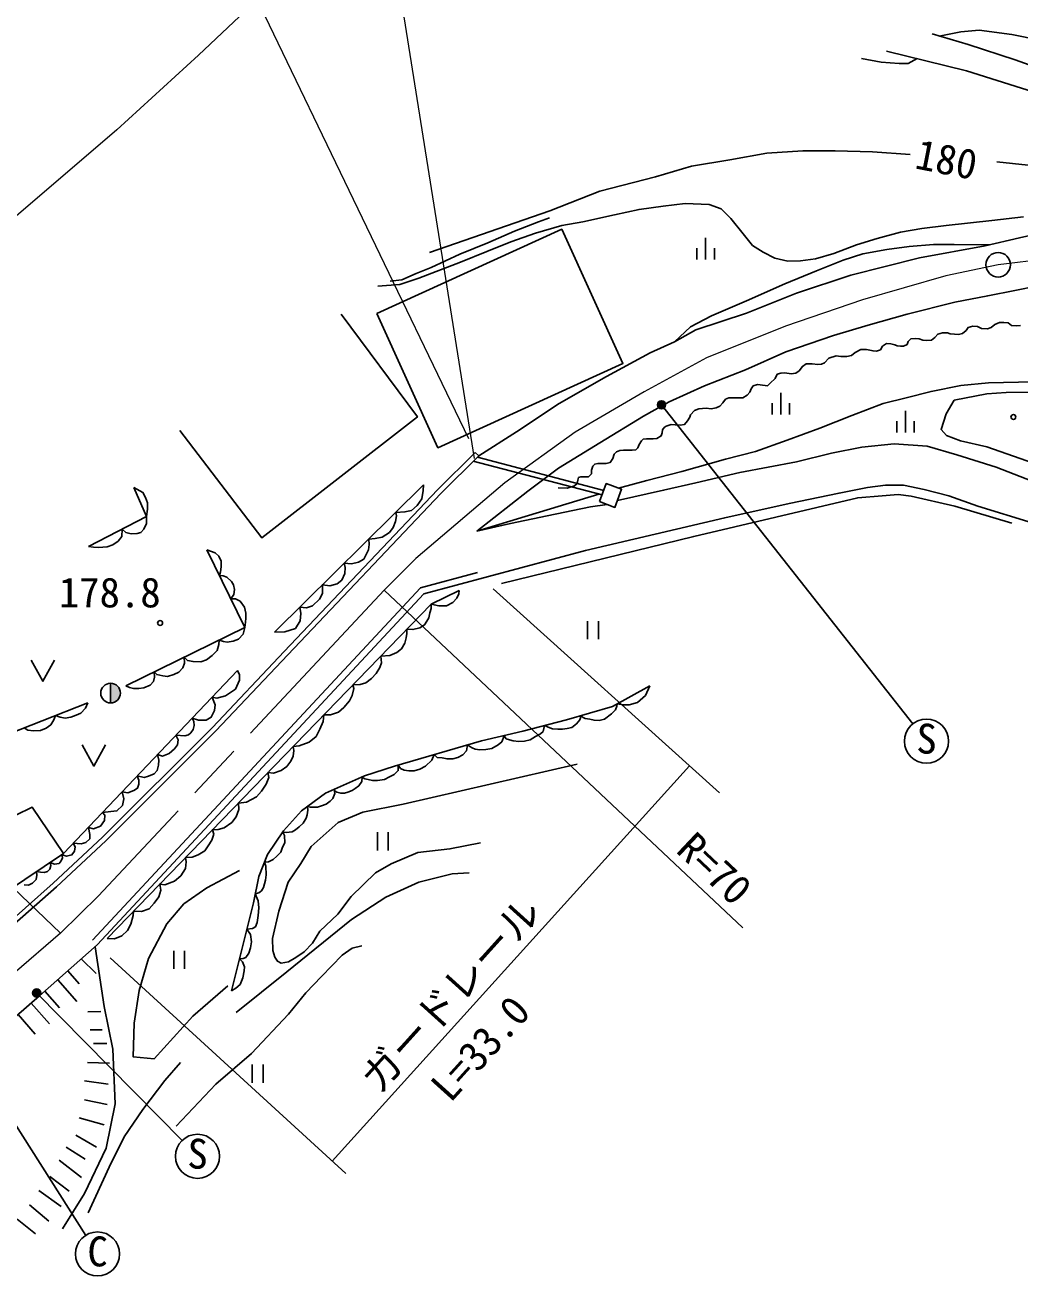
# Model space of a CAD drawing. Units: millimetres, scale not verified. Extents: x 40000 to 680000, y 20000 to 380000.
# Drawn here: x 299376 to 360288, y 242229 to 318866 of the extents above; entities that cross this region are included whole.
import ezdxf
from ezdxf.enums import TextEntityAlignment as Align

# ---------------------------------------------------------------- set-up
doc = ezdxf.new("R2010")
doc.units = ezdxf.units.MM
doc.header["$LTSCALE"] = 1000
doc.linetypes.add('CHAIN', pattern=[18.5, 12, -1.5, 3.5, -1.5])
for name, color, linetype, lineweight in [('M-BGD', 7, 'Continuous', 25), ('M-BGD-EXST', 7, 'Continuous', 25), ('M-BMK', 2, 'CHAIN', 13), ('M-BMK-SRVR', 3, 'Continuous', 25), ('M-STR-HTXT', 7, 'Continuous', 13)]:
    doc.layers.add(name, color=color, linetype=linetype, lineweight=lineweight)
doc.styles.add('ＭＳ ゴシック', font='')
doc.styles.get('ＭＳ ゴシック').set_extended_font_data('MS Gothic')

msp = doc.modelspace()

# ---------------------------------------------------------------- hatches: boundary and pattern name
at = {"layer": 'M-BGD'}
msp.add_hatch(color=256, dxfattribs=at).paths.add_polyline_path([(304614, 277339, 0.41421), (305214, 277939, 0.41421), (304614, 278539)])
at = {"layer": 'M-BGD-EXST'}
for points in [[(338120, 295482, 1), (338559, 295722, 1)], [(299866, 259449, 1), (300305, 259689, 1)]]:
    msp.add_hatch(color=256, dxfattribs=at).paths.add_polyline_path(points)

# ---------------------------------------------------------------- linework, layer by layer
at = {"layer": 'M-BGD'}
for p, q in [((341044, 304509), (341044, 305837)), ((340510, 304509), (340510, 305206)), ((341577, 304509), (341577, 305206)), ((345646, 295005), (345646, 296333)), ((345112, 295005), (345112, 295701)), ((346179, 295005), (346179, 295701)), ((353277, 293894), (353277, 295222)), ((352744, 293894), (352744, 294590)), ((353810, 293894), (353810, 294590)), ((326819, 292138), (334700, 290078)), ((327149, 292465), (326938, 292678)), ((327067, 292383), (334806, 290360)), ((314649, 281673), (323766, 290690)), ((334502, 290129), (327045, 287853)), ((333816, 282349), (333816, 281232)), ((334483, 282349), (334483, 281232)), ((312388, 279328), (301737, 268115)), ((304614, 278539), (304614, 277339)), ((320948, 269423), (320948, 268305)), ((321614, 269423), (321614, 268305)), ((308477, 262156), (308477, 261039)), ((309144, 262156), (309144, 261039)), ((303736, 260761), (302817, 261651)), ((302698, 260124), (301992, 260922)), ((302548, 259048), (301374, 260375)), ((301492, 258665), (300591, 259683)), ((300872, 257669), (299754, 258947)), ((303225, 258406), (304020, 258428)), ((300006, 257040), (298952, 258245)), ((303361, 257302), (304102, 257318)), ((303569, 256462), (304380, 256462)), ((303195, 255304), (304537, 255265)), ((313290, 255181), (313290, 254064)), ((313957, 255181), (313957, 254064)), ((303007, 254187), (304471, 253981)), ((303007, 253030), (304397, 252732)), ((302692, 251913), (304229, 251483)), ((302492, 250852), (303746, 250111)), ((301897, 250111), (303051, 249379)), ((301467, 249334), (302831, 248272)), ((300897, 248328), (302078, 247426)), ((300219, 247456), (301584, 246495)), ((299644, 246581), (300836, 245578)), ((300020, 244810), (298891, 245719))]:
    msp.add_line(p, q, dxfattribs=at)
for points in [[(354916, 318321), (357123, 317663), (359988, 316735), (362853, 315709), (366934, 314055), (369737, 312740), (372344, 311522), (375827, 309834), (378581, 308358), (379477, 307935)], [(355345, 318193), (356668, 318455), (357791, 318541), (359782, 318285), (361503, 317944)], [(354000, 316806), (353452, 316511), (352894, 316511), (351800, 316584), (350593, 316811)], [(352118, 317266), (357021, 316067), (362263, 314399), (366254, 312549), (370166, 310490), (372852, 308665), (373849, 307701), (371310, 307621), (369348, 307392), (367345, 307137), (365236, 306802), (362441, 306318), (360269, 305836), (358155, 305329)], [(353566, 310934), (351250, 311092), (348975, 311151), (346996, 311151), (344799, 311013), (342523, 310617), (340169, 310222), (337981, 309575), (334571, 308682), (331496, 307480), (324133, 304935)], [(358863, 310478), (363099, 310042), (365980, 309746), (367787, 309669), (368760, 309756), (369523, 310012), (370085, 310532)], [(320966, 302871), (322326, 302975), (323479, 303363), (326031, 304334), (327651, 304994), (329115, 305590), (330618, 306108), (332244, 306581), (333534, 306814), (335464, 307228), (336973, 307574), (338452, 307773), (339793, 307940), (341250, 307867), (341995, 307605), (342596, 307023), (343351, 306081), (343907, 305365), (344558, 304941), (345274, 304592), (346085, 304404), (346858, 304423), (347764, 304545), (348883, 304877), (350282, 305400), (351548, 305790), (352966, 306180), (354289, 306408), (355764, 306579), (358567, 306894), (360496, 307121)], [(321733, 303169), (322447, 303266), (323325, 303641), (324239, 304015), (326001, 304824), (327699, 305528), (329350, 306239), (330810, 306809), (331482, 307057)], [(339136, 299462), (340120, 300369), (341402, 301049), (343542, 301961), (345898, 303020), (347836, 303814), (349454, 304455), (350670, 304847), (352139, 305124), (353501, 305304), (354989, 305421), (356251, 305416), (358430, 305394)], [(358155, 305329), (354138, 304595), (349932, 303545), (346611, 302446), (343552, 301204), (340442, 300198), (339136, 299462)], [(361377, 302896), (359975, 302607), (358313, 302280), (356302, 301880), (353372, 301145), (350999, 300485), (348862, 299842), (345956, 298843), (343487, 297751), (340966, 296764), (338809, 295779), (337234, 294895), (334571, 293280), (332036, 291713), (330150, 290302), (327045, 287853)], [(308857, 294028), (313883, 287447), (323403, 294856), (318724, 301156)], [(332021, 290515), (332557, 290487), (333020, 290632), (333183, 290787), (333218, 290981), (333269, 291138), (333412, 291192), (333656, 291192), (333864, 291196), (334054, 291362), (334065, 291602), (334141, 291842), (334255, 291971), (334453, 292007), (334736, 292000), (334948, 292014), (335202, 292072), (335361, 292306), (335436, 292572), (335583, 292715), (335795, 292808), (336017, 292815), (336326, 292819), (336555, 292815), (336760, 292833), (336893, 292967), (336969, 293178), (337108, 293393), (337227, 293501), (337424, 293519), (337614, 293515), (337829, 293512), (338055, 293537), (338329, 293691), (338386, 293878), (338400, 294061), (338508, 294200), (338634, 294283), (338925, 294391), (339186, 294380), (339477, 294359), (339757, 294402), (339943, 294617), (340076, 294843), (340126, 294982), (340362, 295251), (340628, 295345), (341066, 295391), (341383, 295359), (341685, 295418), (341920, 295521), (342101, 295720), (342264, 295945), (342471, 296028), (342837, 296032), (343094, 296021), (343325, 296032), (343594, 296188), (343745, 296376), (343840, 296588), (343959, 296762), (344212, 296835), (344383, 296826), (344828, 296765), (344995, 296919), (345304, 297216), (345426, 297476), (345641, 297541), (345889, 297557), (346277, 297493), (346563, 297536), (346778, 297687), (346964, 297951), (347201, 298102), (347566, 298102), (347903, 298073), (348139, 298095), (348323, 298177), (348593, 298463), (349029, 298601), (349328, 298555), (349684, 298555), (349982, 298630), (350195, 298808), (350539, 298980), (350884, 298980), (351299, 298901), (351500, 298878), (351741, 298958), (351873, 299182), (352126, 299354), (352379, 299331), (352625, 299279), (352775, 299210), (352981, 299188), (353159, 299188), (353372, 299302), (353452, 299474), (353607, 299647), (353877, 299664), (354124, 299641), (354348, 299555), (354537, 299549), (354878, 299567), (355068, 299733), (355269, 299928), (355544, 300003), (355860, 300003), (356021, 299957), (356279, 299922), (356532, 299917), (356779, 299968), (356986, 300158), (357112, 300341), (357410, 300427), (357697, 300399), (357939, 300272), (358296, 300256), (358526, 300342), (358756, 300520), (359025, 300634), (359307, 300640), (359559, 300612), (359766, 300468), (360105, 300434), (360323, 300462)], [(327149, 292465), (329455, 293941), (332074, 295686), (334971, 297325), (337655, 298779), (339136, 299462)], [(335704, 290497), (337446, 290966), (339587, 291506), (342251, 292268), (344099, 292747), (346031, 293437), (348025, 294176), (350004, 294946), (351908, 295686), (353319, 296027), (354844, 296415), (356669, 296774), (358359, 296939), (362950, 297050)], [(371843, 289932), (374433, 291832), (377225, 293531), (379693, 295067), (382040, 296725), (380978, 296945), (377869, 296778), (371898, 296591), (368034, 296460), (362148, 296378), (359445, 296352), (358264, 296273), (356269, 295880), (355770, 295041), (355455, 294096), (355780, 293712), (356647, 293398), (358252, 293019), (360715, 292161), (362602, 291597), (365049, 290842), (366595, 290292)], [(335648, 289746), (338467, 290368), (340434, 290819), (343143, 291458), (346600, 292108), (348749, 292633), (350601, 292999), (352590, 293205), (354603, 293068), (356432, 292542), (358837, 291786), (361398, 290781), (363547, 289798)], [(276376, 263171), (280035, 261818), (282103, 260956), (283896, 260479), (285908, 260092), (288088, 259873), (290216, 260002), (292383, 260389), (294568, 261084), (296201, 261962), (297876, 263039), (301295, 266065), (304328, 268897), (311058, 275623), (315466, 280289), (324832, 290171), (327149, 292465)], [(276480, 263452), (280145, 262097), (282200, 261241), (283963, 260772), (285951, 260389), (288094, 260174), (290181, 260300), (292311, 260680), (294451, 261361), (296049, 262220), (297695, 263278), (301094, 266286), (304120, 269113), (310843, 275832), (315248, 280495), (324618, 290381), (326938, 292678)], [(361034, 288363), (357698, 289387), (355932, 290019), (354428, 290411), (353163, 290673), (352051, 290673), (350961, 290542), (349217, 290194), (346151, 289546), (342209, 288684), (333681, 286676), (323793, 284022), (303795, 262517), (300261, 259391), (298032, 257442)], [(303263, 286913), (306820, 288749), (306041, 290541)], [(306041, 290541), (306592, 290236), (306756, 289924), (306869, 289604), (306877, 289211), (306820, 288749)], [(314649, 281673), (315272, 281682), (315929, 281901), (316218, 282362), (316264, 282811), (316202, 283208), (316610, 283169), (316967, 283284), (317394, 283687), (317590, 284045), (317590, 284345), (317579, 284571), (318044, 284515), (318475, 284623), (318765, 284858), (318946, 285262), (318967, 285632), (318922, 285898), (319357, 285854), (319782, 285950), (320112, 286145), (320254, 286428), (320402, 286717), (320442, 287046), (320416, 287376), (320819, 287410), (321243, 287484), (321681, 287781), (321923, 288076), (322064, 288453), (322118, 288789), (322067, 289009), (322637, 289033), (323028, 289128), (323384, 289437), (323660, 289847), (323754, 290352), (323766, 290690)], [(359795, 288344), (356291, 289400), (353626, 290000), (352834, 290096), (351850, 290024), (350361, 289904), (340316, 287537), (328551, 284644)], [(327045, 287853), (329101, 288328), (331351, 288801), (333985, 289346), (335017, 289495)], [(306820, 288749), (306810, 288328), (306658, 287985), (306467, 287782), (306237, 287724), (305878, 287700), (305539, 287782), (305321, 287975), (305292, 287531), (305074, 287247), (304742, 287021), (304395, 286900), (303868, 286861), (303572, 286872), (303263, 286913)], [(305548, 278387), (312828, 281958), (310505, 286723)], [(310505, 286723), (311024, 286535), (311236, 286335), (311374, 286017), (311392, 285673), (311342, 285361), (311276, 285141), (311509, 285116), (311724, 285036), (312011, 284774), (312130, 284574), (312193, 284280), (312162, 283986), (311972, 283714), (312255, 283711), (312537, 283580), (312806, 283210), (312889, 282826), (312892, 282527), (312879, 282279), (312828, 281958)], [(327083, 285319), (323578, 284378), (303516, 262804)], [(325958, 284214), (324248, 283395), (304402, 262912)], [(304402, 262912), (304854, 262890), (305297, 263077), (305651, 263395), (305852, 263790), (306004, 264317), (306011, 264573), (306511, 264568), (306975, 264720), (307287, 265060), (307571, 265448), (307696, 265863), (307625, 266238), (307939, 266196), (308536, 266407), (308910, 266753), (309201, 267190), (309236, 267598), (309199, 267863), (309603, 267882), (309972, 268023), (310381, 268273), (310589, 268577), (310817, 268931), (310928, 269291), (310851, 269568), (311205, 269575), (311566, 269679), (312046, 270020), (312295, 270366), (312468, 270809), (312435, 271202), (312933, 271260), (313544, 271574), (313849, 271927), (314140, 272363), (314292, 272758), (314247, 273072), (314583, 273035), (315062, 273204), (315395, 273446), (315651, 273765), (315797, 274083), (315831, 274423), (315782, 274657), (316150, 274700), (316761, 274931), (317191, 275284), (317434, 275720), (317621, 276205), (317667, 276602), (318085, 276614), (318571, 276775), (318890, 277052), (319250, 277454), (319396, 277800), (319506, 278214), (319449, 278442), (319889, 278464), (320234, 278569), (320579, 278826), (320873, 279142), (321101, 279503), (321195, 279792), (321161, 280209), (321714, 280250), (322146, 280430), (322421, 280658), (322633, 281003), (322711, 281325), (322743, 281592), (322748, 281847), (323121, 281830), (323552, 281932), (323833, 282110), (323982, 282345), (324088, 282559), (324156, 282854), (324235, 283118), (324248, 283395), (324717, 283288), (325177, 283285), (325565, 283479), (325817, 283759), (325937, 284022), (325958, 284214)], [(312828, 281958), (312721, 281543), (312441, 281237), (312123, 281114), (311753, 281055), (311520, 281093), (311255, 281186), (311231, 280919), (311141, 280548), (310841, 280244), (310494, 279966), (310136, 279860), (309666, 279865), (309318, 279945), (309109, 280133), (309131, 279769), (309030, 279496), (308800, 279226), (308482, 279068), (308103, 278947), (307814, 278986), (307439, 279068), (307275, 279233), (307309, 278923), (307247, 278650), (307045, 278429), (306640, 278255), (306347, 278221), (306025, 278221), (305780, 278274), (305548, 278387)], [(299755, 279961), (300470, 278666), (301186, 279961)], [(299324, 266186), (299590, 266173), (299824, 266300), (300065, 266528), (300103, 266781), (300077, 267002), (300324, 266958), (300546, 266945), (300749, 267009), (300895, 267154), (300958, 267382), (300912, 267562), (301177, 267461), (301463, 267490), (301597, 267656), (301674, 267842), (301619, 268036), (301904, 267944), (302243, 268027), (302403, 268251), (302435, 268525), (302328, 268738), (302808, 268708), (303096, 268789), (303334, 269015), (303342, 269273), (303254, 269712), (303568, 269619), (303994, 269779), (304236, 270125), (304252, 270455), (304116, 270620), (304638, 270687), (304996, 270720), (305345, 271061), (305434, 271458), (305327, 271895), (305662, 271832), (306035, 271970), (306263, 272108), (306344, 272351), (306352, 272595), (306245, 272861), (306670, 272776), (306938, 272841), (307287, 272995), (307458, 273206), (307555, 273515), (307572, 273823), (307489, 274170), (307783, 274083), (308190, 274246), (308523, 274522), (308702, 274766), (308742, 275066), (308617, 275358), (309157, 275328), (309376, 275385), (309523, 275506), (309661, 275718), (309726, 275953), (309709, 276197), (309612, 276405), (309986, 276270), (310473, 276286), (310774, 276456), (310969, 276864), (311010, 277213), (310937, 277432), (310835, 277693), (311108, 277635), (311644, 277773), (312269, 278187), (312513, 278731), (312505, 279064), (312388, 279328)], [(312018, 259690), (312636, 262146), (313359, 265099), (313698, 266693), (314218, 268058), (315209, 269496), (316297, 270716), (317774, 271809), (320167, 272860), (322005, 273464), (327327, 275014), (329848, 275596), (332518, 276294), (335333, 277124), (337626, 278393)], [(337626, 278393), (337358, 277801), (336878, 277370), (336356, 277222), (336008, 277219), (335763, 277257), (335631, 277288), (335604, 277132), (335527, 276918), (335281, 276675), (334859, 276341), (334529, 276269), (334214, 276275), (333950, 276332), (333677, 276390), (333513, 276465), (333414, 276558), (333349, 276298), (333136, 276056), (332862, 275825), (332562, 275761), (332272, 275731), (331992, 275735), (331672, 275745), (331512, 275811), (331356, 275878), (331183, 275945), (331093, 275591), (330931, 275436), (330636, 275274), (330307, 275069), (329948, 274990), (329616, 274983), (329265, 275017), (329031, 275069), (328834, 275141), (328699, 275330), (328567, 274953), (328343, 274763), (327952, 274534), (327590, 274477), (327210, 274472), (326925, 274496), (326749, 274581), (326597, 274662), (326474, 274765), (326393, 274397), (326169, 274159), (325881, 273988), (325576, 273912), (325211, 273904), (324907, 273965), (324617, 273988), (324424, 274168), (324290, 273836), (323887, 273470), (323552, 273288), (323194, 273174), (322867, 273181), (322577, 273219), (322372, 273318), (322223, 273527), (322220, 273189), (321969, 272946), (321695, 272801), (321391, 272641), (320955, 272587), (320657, 272592), (320388, 272641), (320182, 272680), (320015, 272793), (319992, 272519), (319815, 272265), (319595, 272093), (319404, 271970), (319139, 271872), (318924, 271809), (318704, 271804), (318464, 271872), (318342, 271946), (318301, 272040), (318332, 271780), (318210, 271491), (318058, 271325), (317813, 271128), (317529, 271026), (317274, 270952), (317093, 270942), (316844, 270947), (316665, 270988), (316687, 270766), (316653, 270473), (316580, 270277), (316408, 269973), (316168, 269743), (315938, 269557), (315728, 269445), (315542, 269411), (315376, 269391), (315160, 269424), (315258, 269215), (315271, 268759), (315148, 268506), (315032, 268198), (314799, 267938), (314559, 267753), (314285, 267603), (314038, 267583), (314128, 267329), (314138, 266804), (314095, 266476), (313983, 266020), (313854, 265830), (313690, 265701), (313474, 265638), (313647, 265216), (313680, 264779), (313649, 264310), (313581, 263888), (313482, 263621), (313310, 263509), (312961, 263473), (313176, 263145), (313240, 262705), (313180, 262335), (313076, 261999), (312887, 261749), (312722, 261674), (312512, 261654), (312691, 261469), (312804, 261177), (312790, 260921), (312718, 260485), (312539, 260090), (312274, 259871), (312018, 259690)], [(291647, 275920), (294806, 274026), (303225, 277348)], [(303225, 277348), (303081, 277009), (302793, 276701), (302512, 276578), (302176, 276468), (301841, 276407), (301518, 276468), (301232, 276561), (301135, 276290), (300956, 276002), (300669, 275797), (300318, 275645), (299899, 275617), (299543, 275659), (299320, 275807)], [(302877, 274761), (303592, 273466), (304308, 274761)], [(327264, 268757), (325383, 268391), (323428, 268171), (321791, 267488), (320839, 266926), (319349, 265486), (318518, 264387), (317419, 263362), (316967, 262623), (316462, 262078), (315958, 261745), (315503, 261483), (315049, 261392), (314827, 261513), (314666, 261755), (314555, 262179), (314525, 262905), (314918, 264569), (315485, 266352), (316255, 267506), (316896, 268546), (318550, 270013), (320047, 270640), (322527, 271138), (333177, 273588)], [(311785, 260010), (309649, 258137), (307272, 255531), (305994, 255657), (306057, 257708), (306359, 259727), (306940, 261683), (308061, 263801), (309105, 265034), (310514, 266009), (312506, 267079)], [(312301, 258375), (315403, 260858), (319364, 264065), (321472, 265435), (323476, 266360), (325533, 266874), (326561, 266925)], [(303660, 262397), (304220, 258737), (304747, 256129), (304890, 252783), (304352, 250059), (303009, 247278), (301665, 245110)], [(308622, 251416), (311047, 253976), (313240, 255857), (315513, 258266), (316561, 259584), (317531, 260573), (318792, 261873), (319413, 262319), (319995, 262454)], [(308889, 255313), (307927, 254208), (306585, 252418), (305451, 250759), (304529, 248892), (303231, 246092)]]:
    msp.add_lwpolyline(points, dxfattribs=at)
for points in [[(320911, 301193), (332237, 306353), (335982, 298133), (324656, 292973)], [(334547, 289672), (334963, 290776), (335902, 290422), (335487, 289318)], [(290913, 265180), (290358, 264569), (291621, 262676), (292835, 263457), (293476, 262575), (301737, 268115), (299805, 270954), (298821, 270462), (296884, 272811), (289322, 267854)]]:
    msp.add_lwpolyline(points, close=True, dxfattribs=at)
for centre, radius in [((359886, 294851), 150), ((307644, 282231), 150), ((304614, 277939), 600)]:
    msp.add_circle(centre, radius, dxfattribs=at)
at = {"layer": 'M-BGD-EXST'}
for p, q in [((338339, 295602), (353733, 276049)), ((300085, 259569), (308991, 250523)), ((295751, 256287), (303088, 244719))]:
    msp.add_line(p, q, dxfattribs=at)
for centre, radius in [((338339, 295602), 250), ((354568, 274989), 1350), ((300085, 259569), 250), ((309938, 249561), 1350), ((303811, 243579), 1350)]:
    msp.add_circle(centre, radius, dxfattribs=at)
at = {"layer": 'M-BMK'}
msp.add_lwpolyline([(363868, 304766), (358953, 304177), (355739, 303491), (350640, 302038), (345932, 300419), (341105, 298474), (337281, 296399), (333049, 293915), (328757, 290829), (323296, 286176), (321371, 284252), (303866, 265508), (301547, 263228), (298717, 260788), (296510, 259455), (293735, 258433), (291400, 257876), (288956, 257618), (286410, 257712), (283427, 258285), (281593, 258918), (275835, 261377), (246957, 272814)], dxfattribs=at)
at = {"layer": 'M-BMK-SRVR'}
msp.add_circle((358953, 304177), 750, dxfattribs=at)
at = {"layer": 'M-STR-HTXT'}
for p, q in [((326537, 293516), (312691, 322308)), ((328040, 284329), (341896, 271822)), ((321371, 284252), (343321, 263551)), ((288399, 275819), (301547, 263228)), ((318182, 249267), (340047, 273490)), ((304579, 261715), (319020, 248501))]:
    msp.add_line(p, q, dxfattribs=at)
for points in [[(326897, 292302), (321415, 326696), (352292, 327422)], [(313590, 320439), (309991, 317019), (304990, 312437), (296952, 305570), (292979, 302576), (289101, 299930), (285890, 298053), (281938, 296239), (274535, 294234)]]:
    msp.add_lwpolyline(points, dxfattribs=at)

# ---------------------------------------------------------------- texts
at = {"layer": 'M-BGD', "style": 'ＭＳ ゴシック'}
msp.add_text('180', height=1833, rotation=348.883, dxfattribs=at).set_placement((353675, 309556), align=Align.BOTTOM_LEFT)
msp.add_text('178.8', height=1833, dxfattribs=at).set_placement((301446, 282639), align=Align.BOTTOM_LEFT)
at = {"layer": 'M-BGD-EXST', "style": 'ＭＳ ゴシック'}
for s, p in [('S', (353913, 273696)), ('S', (309283, 248269)), ('C', (303156, 242287))]:
    msp.add_text(s, height=1833, rotation=358.508, dxfattribs=at).set_placement(p, align=Align.BOTTOM_LEFT)
at = {"layer": 'M-STR-HTXT', "style": 'ＭＳ ゴシック'}
for s, rotation, p in [('R=70', 316.678, (338776, 267838)), ('ガードレール', 47.929, (321493, 252935)), ('L=33.0', 47.929, (325824, 252418))]:
    msp.add_text(s, height=1833, rotation=rotation, dxfattribs=at).set_placement(p, align=Align.BOTTOM_LEFT)

doc.saveas('drawing.dxf')
